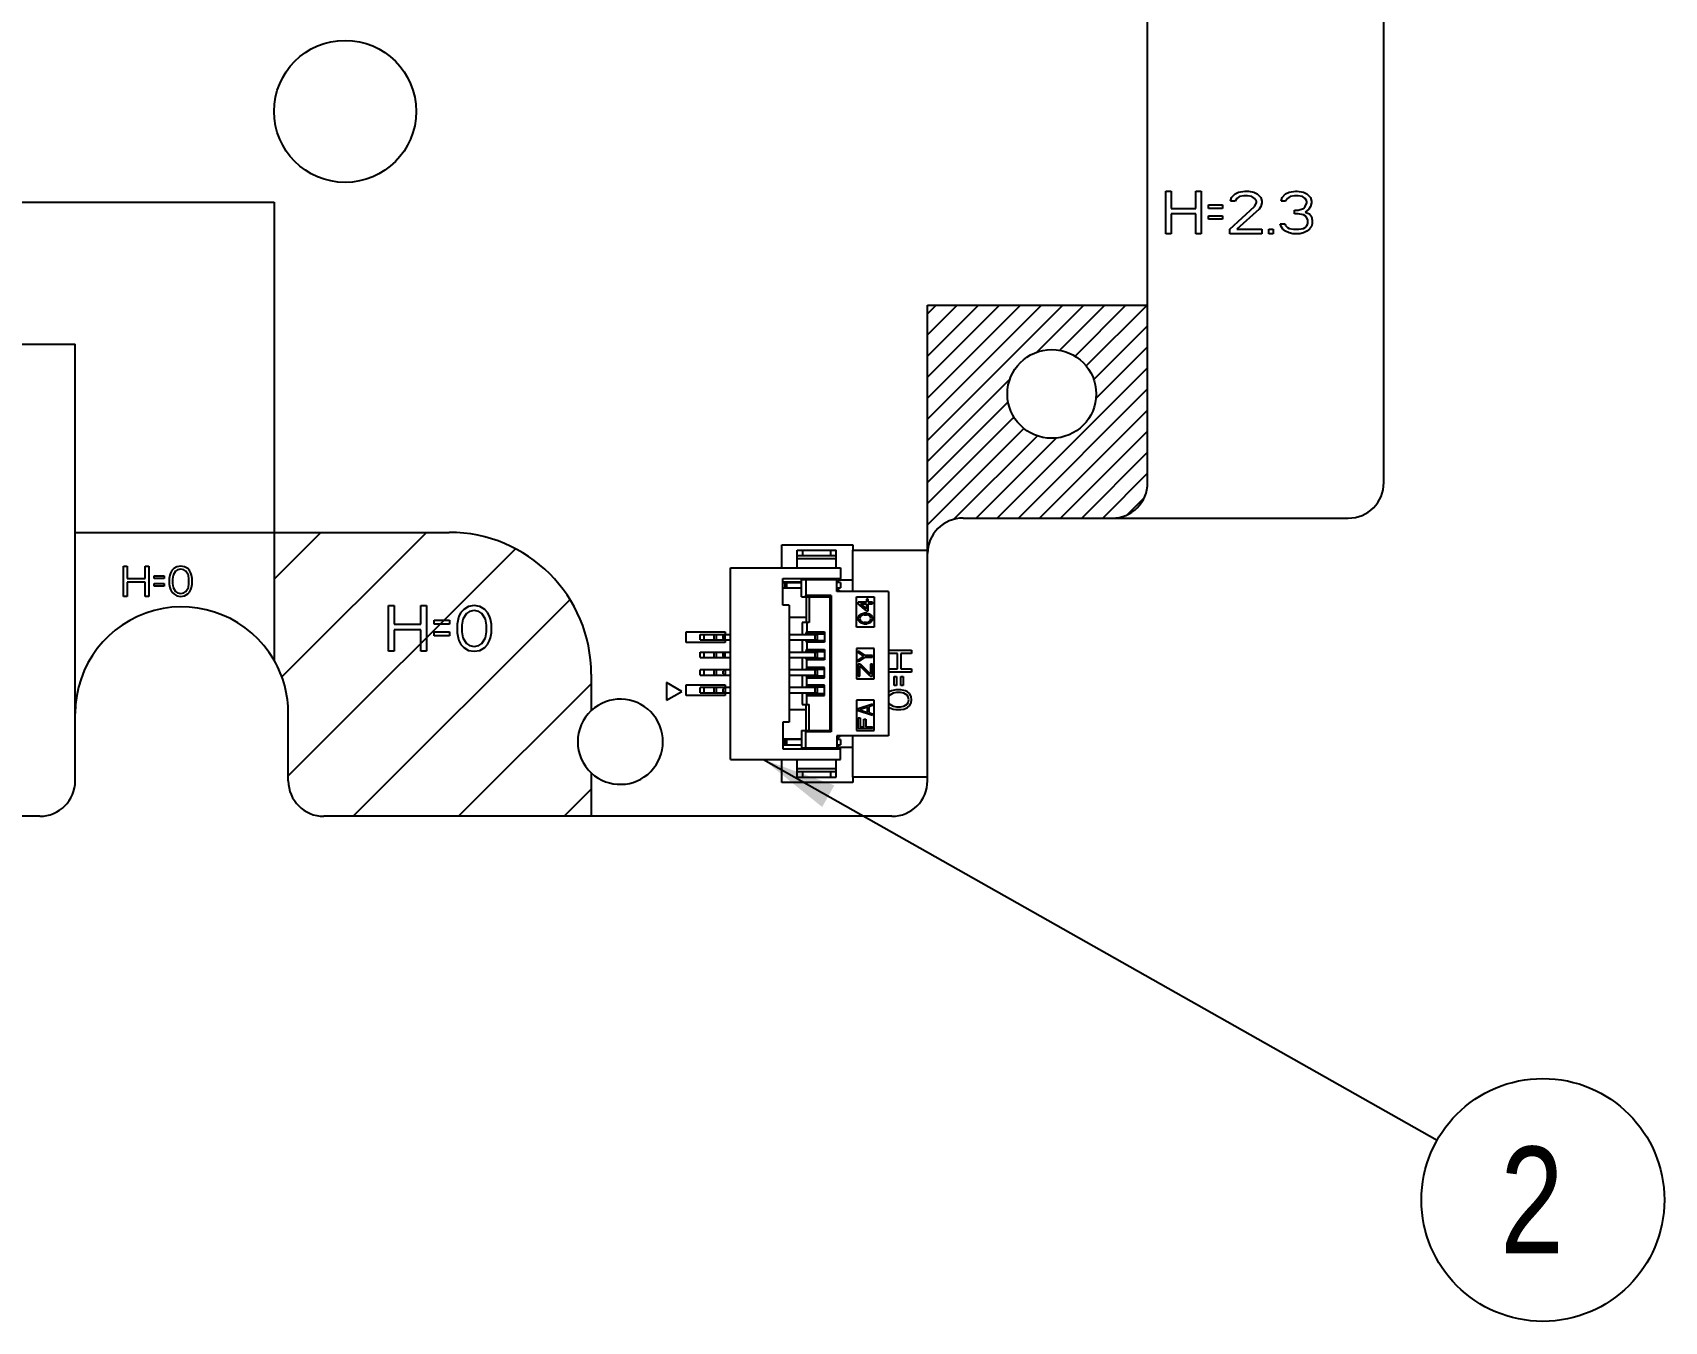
# Model space of a CAD drawing. Header units: millimetres. Extents: x 0 to 420, y 0 to 297.
# Drawn here: x 143.59 to 189.54, y 78.65 to 114.96 of the extents above; entities that cross this region are included whole.
import ezdxf

# ---------------------------------------------------------------- set-up
doc = ezdxf.new("R2010")
doc.units = ezdxf.units.MM
doc.header["$LTSCALE"] = 23.1
doc.layers.get('0').update_dxf_attribs({"linetype": 'CONTINUOUS'})
doc.layers.add('ASSEM_MEM', color=7, linetype='CONTINUOUS')
doc.layers.add('DETAIL', color=7, linetype='CONTINUOUS')
doc.styles.get("Standard").update_dxf_attribs({"font": 'txt', "width": 0.8})
doc.dimstyles.get("Standard").update_dxf_attribs({"dimtxt": 3, "dimasz": 2.1, "dimexe": 2, "dimexo": 1, "dimtad": 1, "dimzin": 0, "dimdsep": 46, "dimtxsty": 'STANDARD', "dimblk": '_FILLED', "dimblk1": '_FILLED', "dimblk2": '_FILLED', "dimcen": 0.09, "dimazin": 0, "dimtol": 1, "dimtp": 0.01, "dimtm": 0.01, "dimtfac": 1, "dimtofl": 0, "dimtmove": 0, "dimatfit": 3, "dimldrblk": '_FILLED', "dimfxl": 1, "dimtolj": 1, "dimtzin": 0, "dimarcsym": 0})

# ---------------------------------------------------------------- blocks, each defined once
blk = doc.blocks.new('_FILLED')
at = {"color": 0, "linetype": 'BYBLOCK'}
blk.add_solid([(0, 0), (-1, 0.167), (-1, -0.167)], dxfattribs=at)
blk = doc.blocks.new('BALLOON_BL7', base_point=(186.123, 82.072))
at = {"layer": 'DETAIL', "color": 2, "linetype": 'CONTINUOUS'}
blk.add_circle((186.123, 82.072), 3.421, dxfattribs=at)
at = {"layer": 'DETAIL', "color": 2, "linetype": 'CONTINUOUS', "insert": (184.923, 83.572), "char_height": 3, "width": 2.4, "attachment_point": 1, "line_spacing_factor": 0.9}
blk.add_mtext('2', dxfattribs=at)

msp = doc.modelspace()

# ---------------------------------------------------------------- linework, layer by layer
at = {"layer": 'ASSEM_MEM', "color": 7, "linetype": 'CONTINUOUS'}
for p, q in [((181.643, 102.282), (181.643, 160.332)), ((173.993, 101.282), (180.643, 101.282)), ((165.123, 100.382), (166.223, 100.382)), ((165.123, 99.882), (165.123, 100.382)), ((165.123, 100.232), (166.223, 100.232)), ((166.223, 99.882), (166.223, 100.382)), ((163.243, 99.882), (166.343, 99.882)), ((163.243, 94.482), (163.243, 99.882)), ((166.343, 99.882), (166.343, 99.582)), ((164.723, 99.582), (166.343, 99.582)), ((164.723, 98.832), (164.723, 99.582)), ((165.243, 99.482), (164.723, 99.482)), ((164.723, 99.472), (165.243, 99.472)), ((164.723, 99.322), (165.243, 99.322)), ((165.243, 99.312), (164.723, 99.312)), ((164.893, 99.482), (164.893, 99.472)), ((164.893, 99.322), (164.893, 99.312)), ((165.123, 99.482), (165.123, 99.472)), ((165.243, 99.552), (166.243, 99.552)), ((165.243, 99.062), (165.243, 99.552)), ((165.371, 99.552), (165.371, 99.102)), ((166.343, 99.582), (166.243, 99.482)), ((166.243, 99.212), (166.243, 99.552)), ((166.343, 99.472), (166.243, 99.472)), ((166.243, 99.322), (166.343, 99.322)), ((166.243, 99.312), (166.343, 99.212)), ((166.343, 99.472), (166.343, 99.322)), ((164.893, 98.832), (164.723, 98.832)), ((164.893, 98.832), (164.893, 95.532)), ((165.243, 99.062), (166.043, 99.062)), ((165.371, 99.102), (165.331, 99.062)), ((166.083, 99.102), (165.371, 99.102)), ((165.373, 99.062), (165.373, 98.337)), ((165.461, 99.062), (165.461, 98.337)), ((166.043, 99.062), (166.083, 99.102)), ((166.043, 99.062), (166.043, 95.302)), ((166.083, 99.102), (166.083, 95.262)), ((167.693, 99.212), (166.243, 99.212)), ((166.793, 99.062), (167.293, 99.062)), ((166.793, 98.212), (166.793, 99.062)), ((167.072, 98.919), (166.843, 98.919)), ((166.843, 98.919), (166.843, 98.869)), ((167.072, 98.669), (166.843, 98.869)), ((166.911, 98.869), (167.072, 98.869)), ((166.911, 98.869), (167.072, 98.727)), ((167.123, 99.002), (167.072, 99.002)), ((167.072, 99.002), (167.072, 98.919)), ((167.072, 98.869), (167.072, 98.727)), ((167.123, 98.919), (167.123, 99.002)), ((167.243, 98.919), (167.123, 98.919)), ((167.123, 98.869), (167.243, 98.869)), ((167.123, 98.669), (167.123, 98.869)), ((167.243, 98.869), (167.243, 98.919)), ((167.293, 99.062), (167.293, 98.212)), ((167.693, 99.212), (167.693, 95.152)), ((165.373, 98.482), (164.893, 98.482)), ((165.461, 98.337), (165.267, 98.337)), ((165.267, 98.337), (165.267, 98.007)), ((165.392, 98.337), (165.392, 98.077)), ((166.843, 98.452), (166.851, 98.502)), ((166.851, 98.402), (166.843, 98.452)), ((166.851, 98.502), (166.877, 98.544)), ((166.877, 98.36), (166.851, 98.402)), ((166.877, 98.544), (166.902, 98.569)), ((166.902, 98.335), (166.877, 98.36)), ((166.894, 98.494), (166.885, 98.452)), ((166.885, 98.452), (166.894, 98.41)), ((166.911, 98.519), (166.894, 98.494)), ((166.894, 98.41), (166.911, 98.385)), ((166.902, 98.569), (166.936, 98.585)), ((166.962, 98.552), (166.911, 98.519)), ((166.911, 98.385), (166.962, 98.352)), ((166.936, 98.585), (166.962, 98.594)), ((166.962, 98.594), (167.004, 98.602)), ((167.013, 98.56), (166.962, 98.552)), ((166.962, 98.352), (167.013, 98.344)), ((167.081, 98.602), (167.004, 98.602)), ((167.013, 98.56), (167.072, 98.56)), ((167.072, 98.344), (167.013, 98.344)), ((167.072, 98.669), (167.123, 98.669)), ((167.123, 98.552), (167.072, 98.56)), ((167.072, 98.344), (167.123, 98.352)), ((167.081, 98.602), (167.123, 98.594)), ((167.123, 98.594), (167.149, 98.585)), ((167.175, 98.519), (167.123, 98.552)), ((167.123, 98.352), (167.175, 98.385)), ((167.149, 98.585), (167.183, 98.569)), ((167.192, 98.494), (167.175, 98.519)), ((167.175, 98.385), (167.192, 98.41)), ((167.183, 98.569), (167.209, 98.544)), ((167.209, 98.36), (167.183, 98.335)), ((167.2, 98.452), (167.192, 98.494)), ((167.192, 98.41), (167.2, 98.452)), ((167.209, 98.544), (167.234, 98.502)), ((167.234, 98.402), (167.209, 98.36)), ((167.234, 98.502), (167.243, 98.452)), ((167.243, 98.452), (167.234, 98.402)), ((162.393, 98.007), (163.243, 98.007)), ((162.393, 97.857), (162.393, 98.007)), ((163.043, 97.972), (163.078, 98.007)), ((163.043, 97.892), (163.043, 97.972)), ((163.078, 97.857), (163.043, 97.892)), ((163.093, 97.857), (163.093, 98.007)), ((164.893, 98.007), (165.686, 98.007)), ((165.378, 98.027), (165.392, 98.077)), ((165.378, 98.027), (165.893, 98.027)), ((165.378, 98.007), (165.378, 98.027)), ((165.392, 98.077), (165.893, 98.077)), ((165.686, 98.007), (165.686, 97.857)), ((165.893, 98.077), (165.893, 97.787)), ((167.293, 98.212), (166.793, 98.212)), ((166.936, 98.319), (166.902, 98.335)), ((166.962, 98.31), (166.936, 98.319)), ((167.004, 98.302), (166.962, 98.31)), ((167.004, 98.302), (167.081, 98.302)), ((167.123, 98.31), (167.081, 98.302)), ((167.149, 98.319), (167.123, 98.31)), ((167.183, 98.335), (167.149, 98.319)), ((162.393, 97.857), (163.243, 97.857)), ((162.393, 97.507), (163.243, 97.507)), ((162.393, 97.357), (162.393, 97.507)), ((163.043, 97.472), (163.078, 97.507)), ((163.043, 97.392), (163.043, 97.472)), ((163.093, 97.357), (163.093, 97.507)), ((164.893, 97.857), (165.686, 97.857)), ((164.893, 97.507), (165.686, 97.507)), ((165.267, 97.857), (165.267, 97.507)), ((165.378, 97.837), (165.378, 97.857)), ((165.378, 97.837), (165.893, 97.837)), ((165.392, 97.787), (165.378, 97.837)), ((165.378, 97.527), (165.392, 97.577)), ((165.378, 97.527), (165.893, 97.527)), ((165.378, 97.507), (165.378, 97.527)), ((165.893, 97.787), (165.392, 97.787)), ((165.392, 97.787), (165.392, 97.577)), ((165.392, 97.577), (165.893, 97.577)), ((165.686, 97.507), (165.686, 97.357)), ((165.893, 97.577), (165.893, 97.287)), ((167.293, 97.607), (166.793, 97.607)), ((166.793, 97.607), (166.793, 96.757)), ((166.843, 97.548), (167.038, 97.415)), ((166.843, 97.548), (166.843, 97.498)), ((167.004, 97.39), (166.843, 97.498)), ((167.293, 96.757), (167.293, 97.607)), ((162.393, 97.357), (163.243, 97.357)), ((163.243, 97.007), (162.393, 97.007)), ((162.393, 96.857), (162.393, 97.007)), ((163.078, 97.357), (163.043, 97.392)), ((163.078, 97.007), (163.043, 96.972)), ((163.043, 96.892), (163.043, 96.972)), ((163.093, 97.007), (163.093, 96.857)), ((164.893, 97.357), (165.686, 97.357)), ((165.686, 97.007), (164.893, 97.007)), ((165.267, 97.357), (165.267, 97.007)), ((165.378, 97.337), (165.378, 97.357)), ((165.378, 97.337), (165.893, 97.337)), ((165.392, 97.287), (165.378, 97.337)), ((165.392, 97.077), (165.378, 97.027)), ((165.378, 97.027), (165.893, 97.027)), ((165.378, 97.027), (165.378, 97.007)), ((165.893, 97.287), (165.392, 97.287)), ((165.392, 97.077), (165.392, 97.287)), ((165.893, 97.077), (165.392, 97.077)), ((165.686, 97.007), (165.686, 96.857)), ((165.893, 96.787), (165.893, 97.077)), ((166.843, 97.282), (167.004, 97.39)), ((167.038, 97.365), (166.843, 97.232)), ((166.843, 97.282), (166.843, 97.232)), ((166.902, 97.165), (166.843, 97.165)), ((166.843, 97.165), (166.843, 96.832)), ((167.175, 96.832), (166.885, 97.123)), ((166.885, 96.832), (166.885, 97.123)), ((166.902, 97.165), (167.192, 96.882)), ((167.243, 97.415), (167.038, 97.415)), ((167.038, 97.365), (167.243, 97.365)), ((167.243, 97.165), (167.192, 97.165)), ((167.192, 97.165), (167.192, 96.882)), ((167.243, 97.365), (167.243, 97.415)), ((167.243, 96.832), (167.243, 97.165)), ((162.393, 96.857), (163.243, 96.857)), ((163.243, 96.507), (162.393, 96.507)), ((162.393, 96.357), (162.393, 96.507)), ((163.043, 96.892), (163.078, 96.857)), ((163.078, 96.507), (163.043, 96.472)), ((163.093, 96.507), (163.093, 96.357)), ((164.893, 96.857), (165.686, 96.857)), ((165.686, 96.507), (164.893, 96.507)), ((165.267, 96.857), (165.267, 96.507)), ((165.378, 96.857), (165.378, 96.837)), ((165.378, 96.837), (165.893, 96.837)), ((165.378, 96.837), (165.392, 96.787)), ((165.392, 96.577), (165.378, 96.527)), ((165.378, 96.527), (165.893, 96.527)), ((165.378, 96.527), (165.378, 96.507)), ((165.392, 96.787), (165.893, 96.787)), ((165.392, 96.577), (165.392, 96.787)), ((165.893, 96.577), (165.392, 96.577)), ((165.686, 96.507), (165.686, 96.357)), ((165.893, 96.287), (165.893, 96.577)), ((166.793, 96.757), (167.293, 96.757)), ((166.843, 96.832), (166.885, 96.832)), ((167.175, 96.832), (167.243, 96.832)), ((162.393, 96.357), (163.243, 96.357)), ((163.043, 96.392), (163.043, 96.472)), ((163.043, 96.392), (163.078, 96.357)), ((164.893, 96.357), (165.686, 96.357)), ((165.267, 96.357), (165.267, 96.027)), ((165.378, 96.357), (165.378, 96.337)), ((165.378, 96.337), (165.893, 96.337)), ((165.378, 96.337), (165.392, 96.287)), ((165.392, 96.287), (165.893, 96.287)), ((165.392, 96.027), (165.392, 96.287)), ((167.293, 96.152), (166.793, 96.152)), ((166.793, 96.152), (166.793, 95.302)), ((166.843, 95.918), (167.243, 96.052)), ((167.243, 96.052), (167.243, 96.002)), ((167.293, 95.302), (167.293, 96.152)), ((165.373, 95.882), (164.893, 95.882)), ((165.267, 96.027), (165.461, 96.027)), ((165.373, 95.302), (165.373, 96.027)), ((165.461, 95.302), (165.461, 96.027)), ((166.843, 95.852), (166.843, 95.918)), ((167.243, 95.718), (166.843, 95.852)), ((166.843, 95.652), (166.894, 95.652)), ((166.843, 95.352), (166.843, 95.652)), ((167.106, 95.96), (166.877, 95.885)), ((166.877, 95.885), (167.106, 95.81)), ((166.894, 95.652), (166.894, 95.402)), ((167.004, 95.618), (167.055, 95.618)), ((167.004, 95.402), (167.004, 95.618)), ((167.055, 95.618), (167.055, 95.402)), ((167.106, 95.81), (167.106, 95.96)), ((167.243, 96.002), (167.141, 95.968)), ((167.141, 95.968), (167.141, 95.802)), ((167.141, 95.802), (167.243, 95.768)), ((167.243, 95.768), (167.243, 95.718)), ((144.793, 93.882), (144.793, 95.407)), ((164.893, 95.532), (164.723, 95.532)), ((164.723, 95.532), (164.723, 94.782)), ((165.243, 95.302), (166.043, 95.302)), ((165.243, 95.302), (165.243, 94.812)), ((165.371, 95.262), (165.331, 95.302)), ((166.083, 95.262), (165.371, 95.262)), ((165.371, 94.812), (165.371, 95.262)), ((166.043, 95.302), (166.083, 95.262)), ((167.693, 95.152), (166.243, 95.152)), ((166.243, 95.152), (166.243, 94.812)), ((166.343, 95.152), (166.243, 95.052)), ((166.793, 95.302), (167.293, 95.302)), ((167.243, 95.352), (166.843, 95.352)), ((166.894, 95.402), (167.004, 95.402)), ((167.055, 95.402), (167.243, 95.402)), ((167.243, 95.352), (167.243, 95.402)), ((165.243, 95.052), (164.723, 95.052)), ((165.243, 95.042), (164.723, 95.042)), ((164.723, 94.892), (165.243, 94.892)), ((165.243, 94.882), (164.723, 94.882)), ((164.723, 94.782), (166.343, 94.782)), ((164.893, 95.042), (164.893, 95.052)), ((164.893, 94.882), (164.893, 94.892)), ((165.123, 94.892), (165.123, 94.882)), ((165.243, 94.812), (166.243, 94.812)), ((166.343, 95.042), (166.243, 95.042)), ((166.243, 94.892), (166.343, 94.892)), ((166.243, 94.882), (166.343, 94.782)), ((166.343, 95.042), (166.343, 94.892)), ((166.343, 94.482), (166.343, 94.782)), ((163.243, 94.482), (166.343, 94.482)), ((165.123, 93.982), (165.123, 94.482)), ((166.223, 93.982), (166.223, 94.482)), ((166.223, 94.132), (165.123, 94.132)), ((165.123, 93.982), (166.223, 93.982)), ((168.793, 93.882), (168.793, 93.982)), ((143.793, 92.882), (110.793, 92.882)), ((167.793, 92.882), (159.325, 92.882))]:
    msp.add_line(p, q, dxfattribs=at)
at = {"layer": 'ASSEM_MEM', "color": 4, "linetype": 'CONTINUOUS'}
for p, q in [((174.993, 102.282), (174.993, 132.008)), ((175.504, 110.494), (175.654, 110.494)), ((175.504, 109.294), (175.504, 110.494)), ((175.654, 110.494), (175.654, 110.009)), ((176.354, 110.494), (176.504, 110.494)), ((176.354, 110.009), (176.354, 110.494)), ((176.504, 110.494), (176.504, 109.294)), ((177.329, 110.213), (177.354, 110.315)), ((177.354, 110.315), (177.454, 110.417)), ((177.454, 110.417), (177.554, 110.468)), ((177.504, 110.289), (177.454, 110.213)), ((177.579, 110.341), (177.504, 110.289)), ((177.554, 110.468), (177.729, 110.494)), ((177.704, 110.366), (177.579, 110.341)), ((177.804, 110.366), (177.704, 110.366)), ((177.729, 110.494), (177.829, 110.494)), ((177.929, 110.341), (177.804, 110.366)), ((177.829, 110.494), (177.979, 110.468)), ((178.004, 110.289), (177.929, 110.341)), ((177.979, 110.468), (178.079, 110.417)), ((178.054, 110.213), (178.004, 110.289)), ((178.079, 110.417), (178.179, 110.315)), ((178.179, 110.315), (178.204, 110.213)), ((178.754, 110.213), (178.779, 110.315)), ((178.779, 110.315), (178.879, 110.417)), ((178.879, 110.417), (178.979, 110.468)), ((178.929, 110.289), (178.879, 110.213)), ((179.004, 110.341), (178.929, 110.289)), ((178.979, 110.468), (179.154, 110.494)), ((179.129, 110.366), (179.004, 110.341)), ((179.229, 110.366), (179.129, 110.366)), ((179.154, 110.494), (179.204, 110.494)), ((179.204, 110.494), (179.379, 110.468)), ((179.354, 110.341), (179.229, 110.366)), ((179.429, 110.289), (179.354, 110.341)), ((179.379, 110.468), (179.479, 110.417)), ((179.479, 110.213), (179.429, 110.289)), ((179.479, 110.417), (179.579, 110.315)), ((179.579, 110.315), (179.604, 110.213)), ((104.193, 110.182), (150.393, 110.182)), ((150.393, 110.182), (150.393, 97.278)), ((175.654, 110.009), (176.354, 110.009)), ((176.354, 109.855), (175.654, 109.855)), ((175.654, 109.855), (175.654, 109.294)), ((176.354, 109.294), (176.354, 109.855)), ((176.704, 110.111), (177.104, 110.111)), ((176.704, 110.009), (176.704, 110.111)), ((177.104, 110.009), (176.704, 110.009)), ((177.104, 110.111), (177.104, 110.009)), ((177.304, 109.421), (178.004, 110.06)), ((177.454, 110.213), (177.329, 110.213)), ((178.129, 109.983), (177.504, 109.421)), ((178.004, 110.06), (178.054, 110.162)), ((178.054, 110.162), (178.054, 110.213)), ((178.179, 110.06), (178.129, 109.983)), ((178.204, 110.162), (178.179, 110.06)), ((178.204, 110.213), (178.204, 110.162)), ((178.879, 110.213), (178.754, 110.213)), ((179.129, 109.958), (179.229, 109.958)), ((179.129, 109.855), (179.129, 109.958)), ((179.229, 109.855), (179.129, 109.855)), ((179.229, 109.958), (179.379, 110.009)), ((179.379, 109.83), (179.229, 109.855)), ((179.379, 110.009), (179.429, 110.06)), ((179.454, 109.779), (179.379, 109.83)), ((179.429, 110.06), (179.479, 110.162)), ((179.529, 109.983), (179.429, 109.906)), ((179.429, 109.906), (179.554, 109.855)), ((179.479, 110.162), (179.479, 110.213)), ((179.579, 110.06), (179.529, 109.983)), ((179.554, 109.855), (179.604, 109.779)), ((179.604, 110.162), (179.579, 110.06)), ((179.604, 110.213), (179.604, 110.162)), ((176.704, 109.804), (177.104, 109.804)), ((176.704, 109.702), (176.704, 109.804)), ((177.104, 109.702), (176.704, 109.702)), ((177.104, 109.804), (177.104, 109.702)), ((177.304, 109.294), (177.304, 109.421)), ((177.504, 109.421), (178.204, 109.421)), ((178.204, 109.421), (178.204, 109.294)), ((178.404, 109.421), (178.529, 109.421)), ((178.404, 109.294), (178.404, 109.421)), ((178.529, 109.421), (178.529, 109.294)), ((178.729, 109.575), (178.854, 109.575)), ((178.754, 109.498), (178.729, 109.575)), ((178.804, 109.421), (178.754, 109.498)), ((178.879, 109.37), (178.804, 109.421)), ((178.854, 109.575), (178.879, 109.523)), ((178.879, 109.523), (178.929, 109.472)), ((178.979, 109.319), (178.879, 109.37)), ((178.929, 109.472), (178.979, 109.447)), ((178.979, 109.447), (179.104, 109.421)), ((179.104, 109.421), (179.254, 109.421)), ((179.254, 109.421), (179.379, 109.447)), ((179.379, 109.447), (179.429, 109.472)), ((179.479, 109.37), (179.379, 109.319)), ((179.429, 109.472), (179.479, 109.523)), ((179.504, 109.677), (179.454, 109.779)), ((179.479, 109.523), (179.504, 109.575)), ((179.554, 109.421), (179.479, 109.37)), ((179.504, 109.575), (179.504, 109.677)), ((179.604, 109.498), (179.554, 109.421)), ((179.604, 109.779), (179.629, 109.677)), ((179.629, 109.575), (179.604, 109.498)), ((179.629, 109.677), (179.629, 109.575)), ((175.654, 109.294), (175.504, 109.294)), ((176.504, 109.294), (176.354, 109.294)), ((178.204, 109.294), (177.304, 109.294)), ((178.529, 109.294), (178.404, 109.294)), ((179.079, 109.294), (178.979, 109.319)), ((179.279, 109.294), (179.079, 109.294)), ((179.379, 109.319), (179.279, 109.294)), ((168.793, 107.282), (174.993, 107.282)), ((168.793, 93.982), (168.793, 107.282)), ((109.793, 106.182), (144.793, 106.182)), ((144.793, 95.407), (144.793, 106.182)), ((169.793, 101.282), (173.993, 101.282)), ((144.793, 100.882), (155.325, 100.882)), ((166.693, 100.382), (168.793, 100.382)), ((166.693, 99.212), (166.693, 100.382)), ((146.151, 99.932), (146.258, 99.932)), ((146.151, 99.072), (146.151, 99.932)), ((146.258, 99.932), (146.258, 99.584)), ((146.76, 99.932), (146.868, 99.932)), ((146.76, 99.584), (146.76, 99.932)), ((146.868, 99.932), (146.868, 99.072)), ((147.477, 99.731), (147.459, 99.676)), ((147.513, 99.804), (147.477, 99.731)), ((147.566, 99.859), (147.513, 99.804)), ((147.62, 99.786), (147.548, 99.676)), ((147.656, 99.914), (147.566, 99.859)), ((147.674, 99.822), (147.62, 99.786)), ((147.763, 99.932), (147.656, 99.914)), ((147.763, 99.84), (147.674, 99.822)), ((147.871, 99.914), (147.763, 99.932)), ((147.853, 99.822), (147.763, 99.84)), ((147.907, 99.786), (147.853, 99.822)), ((147.961, 99.859), (147.871, 99.914)), ((147.978, 99.676), (147.907, 99.786)), ((148.014, 99.804), (147.961, 99.859)), ((148.05, 99.731), (148.014, 99.804)), ((148.068, 99.676), (148.05, 99.731)), ((146.258, 99.584), (146.76, 99.584)), ((146.76, 99.474), (146.258, 99.474)), ((146.258, 99.474), (146.258, 99.072)), ((146.76, 99.072), (146.76, 99.474)), ((147.011, 99.657), (147.298, 99.657)), ((147.011, 99.584), (147.011, 99.657)), ((147.298, 99.584), (147.011, 99.584)), ((147.011, 99.438), (147.298, 99.438)), ((147.011, 99.365), (147.011, 99.438)), ((147.298, 99.365), (147.011, 99.365)), ((147.298, 99.657), (147.298, 99.584)), ((147.298, 99.438), (147.298, 99.365)), ((147.459, 99.676), (147.441, 99.584)), ((147.441, 99.584), (147.441, 99.42)), ((147.441, 99.42), (147.459, 99.328)), ((147.459, 99.328), (147.477, 99.273)), ((147.477, 99.273), (147.513, 99.2)), ((147.548, 99.676), (147.531, 99.566)), ((147.531, 99.566), (147.531, 99.438)), ((147.531, 99.438), (147.548, 99.328)), ((147.548, 99.328), (147.62, 99.218)), ((147.907, 99.218), (147.978, 99.328)), ((147.996, 99.566), (147.978, 99.676)), ((147.978, 99.328), (147.996, 99.438)), ((147.996, 99.438), (147.996, 99.566)), ((148.014, 99.2), (148.05, 99.273)), ((148.05, 99.273), (148.068, 99.328)), ((148.086, 99.584), (148.068, 99.676)), ((148.068, 99.328), (148.086, 99.42)), ((148.086, 99.42), (148.086, 99.584)), ((146.258, 99.072), (146.151, 99.072)), ((146.868, 99.072), (146.76, 99.072)), ((147.513, 99.2), (147.566, 99.145)), ((147.566, 99.145), (147.656, 99.09)), ((147.62, 99.218), (147.674, 99.182)), ((147.656, 99.09), (147.763, 99.072)), ((147.674, 99.182), (147.763, 99.163)), ((147.763, 99.163), (147.853, 99.182)), ((147.763, 99.072), (147.871, 99.09)), ((147.853, 99.182), (147.907, 99.218)), ((147.871, 99.09), (147.961, 99.145)), ((147.961, 99.145), (148.014, 99.2)), ((159.325, 96.882), (159.325, 95.86)), ((161.877, 96.402), (161.444, 96.652)), ((161.444, 96.652), (161.444, 96.152)), ((161.444, 96.152), (161.877, 96.402)), ((150.793, 93.882), (150.793, 95.782)), ((166.693, 93.982), (166.693, 95.152)), ((159.325, 94.104), (159.325, 92.882)), ((168.793, 93.982), (166.693, 93.982)), ((159.325, 92.882), (151.793, 92.882))]:
    msp.add_line(p, q, dxfattribs=at)
at = {"layer": 'ASSEM_MEM', "color": 2, "linetype": 'CONTINUOUS'}
for p, q in [((168.793, 107.037), (169.037, 107.282)), ((168.793, 106.443), (169.631, 107.282)), ((168.793, 105.849), (170.225, 107.282)), ((168.793, 105.255), (170.819, 107.282)), ((168.793, 104.661), (171.413, 107.282)), ((168.793, 104.067), (172.007, 107.282)), ((168.793, 103.473), (172.601, 107.282)), ((171.872, 105.959), (173.195, 107.282)), ((172.518, 106.011), (173.789, 107.282)), ((172.948, 105.846), (174.383, 107.282)), ((173.264, 105.569), (174.977, 107.282)), ((173.475, 105.186), (174.993, 106.704)), ((173.536, 104.653), (174.993, 106.11)), ((170.759, 101.282), (174.993, 105.516)), ((168.793, 102.88), (171.116, 105.202)), ((171.353, 101.282), (174.993, 104.922)), ((168.793, 102.286), (171.063, 104.556)), ((171.947, 101.282), (174.993, 104.328)), ((168.793, 101.692), (171.228, 104.127)), ((168.793, 101.098), (171.506, 103.811)), ((169.538, 101.249), (171.888, 103.599)), ((170.165, 101.282), (172.421, 103.538)), ((172.541, 101.282), (174.993, 103.734)), ((173.135, 101.282), (174.993, 103.14)), ((173.729, 101.282), (174.993, 102.546)), ((174.417, 101.376), (174.898, 101.857)), ((150.393, 99.564), (151.71, 100.882)), ((150.61, 96.812), (154.68, 100.882)), ((150.793, 94.024), (157.189, 100.421)), ((168.793, 100.504), (168.826, 100.537)), ((152.62, 92.882), (158.726, 98.988)), ((155.59, 92.882), (159.325, 96.617)), ((158.559, 92.882), (159.325, 93.647))]:
    msp.add_line(p, q, dxfattribs=at)
at = {"layer": 'ASSEM_MEM', "color": 7, "linetype": 'CONTINUOUS', "true_color": 0x00beeb}
for p, q in [((164.693, 100.532), (166.693, 100.532)), ((164.693, 99.882), (164.693, 100.532)), ((166.693, 100.532), (166.693, 100.382)), ((166.693, 99.532), (166.293, 99.532)), ((161.993, 98.082), (163.093, 98.082)), ((161.993, 97.782), (161.993, 98.082)), ((163.093, 98.082), (163.093, 98.007)), ((163.093, 97.782), (161.993, 97.782)), ((163.093, 97.857), (163.093, 97.782)), ((161.993, 96.582), (163.093, 96.582)), ((161.993, 96.282), (161.993, 96.582)), ((163.093, 96.582), (163.093, 96.507)), ((163.093, 96.282), (161.993, 96.282)), ((163.093, 96.357), (163.093, 96.282)), ((166.293, 94.832), (166.693, 94.832)), ((164.693, 93.832), (164.693, 94.482)), ((166.693, 93.832), (164.693, 93.832)), ((166.693, 93.982), (166.693, 93.832))]:
    msp.add_line(p, q, dxfattribs=at)
at = {"layer": 'ASSEM_MEM', "color": 9, "linetype": 'CONTINUOUS'}
for p, q in [((165.273, 100.382), (165.273, 100.232)), ((166.073, 100.232), (166.073, 100.382)), ((166.223, 100.132), (165.123, 100.132)), ((164.786, 99.322), (164.786, 99.472)), ((164.82, 99.472), (164.82, 99.322)), ((162.493, 98.007), (162.493, 97.857)), ((162.783, 97.857), (162.783, 98.007)), ((162.839, 98.007), (162.839, 97.857)), ((163.069, 97.998), (163.069, 98.007)), ((165.626, 97.857), (165.626, 98.007)), ((162.493, 97.507), (162.493, 97.357)), ((162.783, 97.357), (162.783, 97.507)), ((162.839, 97.507), (162.839, 97.357)), ((163.069, 97.857), (163.069, 97.865)), ((163.069, 97.498), (163.069, 97.507)), ((165.626, 97.357), (165.626, 97.507)), ((162.493, 97.007), (162.493, 96.857)), ((162.783, 96.857), (162.783, 97.007)), ((162.839, 97.007), (162.839, 96.857)), ((163.069, 97.357), (163.069, 97.365)), ((163.069, 96.998), (163.069, 97.007)), ((165.626, 96.857), (165.626, 97.007)), ((162.493, 96.507), (162.493, 96.357)), ((162.783, 96.357), (162.783, 96.507)), ((162.839, 96.507), (162.839, 96.357)), ((163.069, 96.857), (163.069, 96.865)), ((163.069, 96.498), (163.069, 96.507)), ((165.626, 96.357), (165.626, 96.507)), ((163.069, 96.357), (163.069, 96.365)), ((164.786, 94.892), (164.786, 95.042)), ((164.82, 95.042), (164.82, 94.892)), ((165.123, 94.232), (166.223, 94.232)), ((165.273, 94.132), (165.273, 93.982)), ((166.073, 93.982), (166.073, 94.132))]:
    msp.add_line(p, q, dxfattribs=at)
at = {"layer": 'ASSEM_MEM', "color": 40, "linetype": 'CONTINUOUS'}
for p, q in [((153.615, 98.817), (153.775, 98.817)), ((153.615, 97.53), (153.615, 98.817)), ((153.775, 98.817), (153.775, 98.297)), ((154.526, 98.817), (154.687, 98.817)), ((154.526, 98.297), (154.526, 98.817)), ((154.687, 98.817), (154.687, 97.53)), ((156.028, 98.817), (155.867, 98.79)), ((156.189, 98.79), (156.028, 98.817)), ((154.902, 98.406), (155.331, 98.406)), ((154.902, 98.297), (154.902, 98.406)), ((155.331, 98.406), (155.331, 98.297)), ((155.572, 98.434), (155.545, 98.297)), ((155.599, 98.516), (155.572, 98.434)), ((155.653, 98.625), (155.599, 98.516)), ((155.733, 98.708), (155.653, 98.625)), ((155.706, 98.434), (155.679, 98.269)), ((155.813, 98.598), (155.706, 98.434)), ((155.867, 98.79), (155.733, 98.708)), ((155.894, 98.653), (155.813, 98.598)), ((156.028, 98.68), (155.894, 98.653)), ((156.162, 98.653), (156.028, 98.68)), ((156.242, 98.598), (156.162, 98.653)), ((156.323, 98.708), (156.189, 98.79)), ((156.35, 98.434), (156.242, 98.598)), ((156.403, 98.625), (156.323, 98.708)), ((156.377, 98.269), (156.35, 98.434)), ((156.457, 98.516), (156.403, 98.625)), ((156.484, 98.434), (156.457, 98.516)), ((156.511, 98.297), (156.484, 98.434)), ((153.775, 98.297), (154.526, 98.297)), ((154.526, 98.132), (153.775, 98.132)), ((153.775, 98.132), (153.775, 97.53)), ((154.526, 97.53), (154.526, 98.132)), ((155.331, 98.297), (154.902, 98.297)), ((154.902, 98.078), (155.331, 98.078)), ((154.902, 97.968), (154.902, 98.078)), ((155.331, 97.968), (154.902, 97.968)), ((155.331, 98.078), (155.331, 97.968)), ((155.545, 98.297), (155.545, 98.05)), ((155.545, 98.05), (155.572, 97.913)), ((155.572, 97.913), (155.599, 97.831)), ((155.679, 98.269), (155.679, 98.078)), ((155.679, 98.078), (155.706, 97.913)), ((155.706, 97.913), (155.813, 97.749)), ((156.242, 97.749), (156.35, 97.913)), ((156.35, 97.913), (156.377, 98.078)), ((156.377, 98.078), (156.377, 98.269)), ((156.457, 97.831), (156.484, 97.913)), ((156.484, 97.913), (156.511, 98.05)), ((156.511, 98.05), (156.511, 98.297)), ((153.775, 97.53), (153.615, 97.53)), ((154.687, 97.53), (154.526, 97.53)), ((155.599, 97.831), (155.653, 97.722)), ((155.653, 97.722), (155.733, 97.639)), ((155.733, 97.639), (155.867, 97.557)), ((155.813, 97.749), (155.894, 97.694)), ((155.867, 97.557), (156.028, 97.53)), ((155.894, 97.694), (156.028, 97.667)), ((156.028, 97.667), (156.162, 97.694)), ((156.028, 97.53), (156.189, 97.557)), ((156.162, 97.694), (156.242, 97.749)), ((156.189, 97.557), (156.323, 97.639)), ((156.323, 97.639), (156.403, 97.722)), ((156.403, 97.722), (156.457, 97.831)), ((167.693, 97.56), (168.345, 97.56)), ((167.95, 97.467), (167.693, 97.467)), ((167.95, 97.034), (167.95, 97.467)), ((168.345, 97.467), (168.045, 97.467)), ((168.045, 97.467), (168.045, 97.034)), ((168.345, 97.56), (168.345, 97.467)), ((167.693, 97.034), (167.95, 97.034)), ((168.045, 97.034), (168.345, 97.034)), ((168.345, 97.034), (168.345, 96.941)), ((168.345, 96.941), (167.693, 96.941)), ((167.855, 96.817), (167.918, 96.817)), ((167.855, 96.57), (167.855, 96.817)), ((167.918, 96.57), (167.855, 96.57)), ((167.918, 96.817), (167.918, 96.57)), ((168.045, 96.817), (168.108, 96.817)), ((168.045, 96.57), (168.045, 96.817)), ((168.108, 96.57), (168.045, 96.57)), ((168.108, 96.817), (168.108, 96.57)), ((167.713, 96.384), (167.693, 96.364)), ((167.697, 96.245), (167.693, 96.222)), ((167.693, 96.112), (167.697, 96.09)), ((167.729, 96.291), (167.697, 96.245)), ((167.697, 96.09), (167.729, 96.044)), ((167.776, 96.415), (167.713, 96.384)), ((167.824, 96.353), (167.729, 96.291)), ((167.729, 96.044), (167.824, 95.982)), ((167.824, 96.43), (167.776, 96.415)), ((167.903, 96.446), (167.824, 96.43)), ((167.918, 96.368), (167.824, 96.353)), ((168.045, 96.446), (167.903, 96.446)), ((168.029, 96.368), (167.918, 96.368)), ((168.124, 96.353), (168.029, 96.368)), ((168.124, 96.43), (168.045, 96.446)), ((168.171, 96.415), (168.124, 96.43)), ((168.219, 96.291), (168.124, 96.353)), ((168.124, 95.982), (168.219, 96.044)), ((168.234, 96.384), (168.171, 96.415)), ((168.25, 96.245), (168.219, 96.291)), ((168.219, 96.044), (168.25, 96.09)), ((168.282, 96.338), (168.234, 96.384)), ((168.266, 96.167), (168.25, 96.245)), ((168.25, 96.09), (168.266, 96.167)), ((168.329, 96.26), (168.282, 96.338)), ((168.282, 95.997), (168.329, 96.075)), ((168.345, 96.167), (168.329, 96.26)), ((168.329, 96.075), (168.345, 96.167)), ((167.693, 95.971), (167.713, 95.951)), ((167.713, 95.951), (167.776, 95.92)), ((167.776, 95.92), (167.824, 95.904)), ((167.824, 95.982), (167.918, 95.966)), ((167.824, 95.904), (167.903, 95.889)), ((167.903, 95.889), (168.045, 95.889)), ((167.918, 95.966), (168.029, 95.966)), ((168.029, 95.966), (168.124, 95.982)), ((168.045, 95.889), (168.124, 95.904)), ((168.124, 95.904), (168.171, 95.92)), ((168.171, 95.92), (168.234, 95.951)), ((168.234, 95.951), (168.282, 95.997))]:
    msp.add_line(p, q, dxfattribs=at)
at = {"layer": 'ASSEM_MEM', "color": 7, "linetype": 'CONTINUOUS'}
msp.add_circle((152.393, 112.742), 2, dxfattribs=at)
at = {"layer": 'ASSEM_MEM', "color": 4, "linetype": 'CONTINUOUS'}
msp.add_circle((172.293, 104.782), 1.25, dxfattribs=at)
for centre, radius, start, end in [((173.993, 102.282), 1, 270, 360), ((169.793, 100.282), 1, 90, 180), ((155.325, 96.882), 4, 0, 90), ((147.793, 95.782), 3, 0, 29.9264), ((160.143, 94.982), 1.2, 132.9574, 227.0426), ((151.793, 93.882), 1, 180, 270)]:
    msp.add_arc(centre, radius, start, end, dxfattribs=at)
at = {"layer": 'ASSEM_MEM', "color": 7, "linetype": 'CONTINUOUS'}
for centre, radius, start, end in [((180.643, 102.282), 1, 270, 360), ((147.793, 95.782), 3, 29.9264, 180), ((160.143, 94.982), 1.2, 227.0426, 132.9574), ((143.793, 93.882), 1, 270, 360), ((167.793, 93.882), 1, 270, 360)]:
    msp.add_arc(centre, radius, start, end, dxfattribs=at)

# ---------------------------------------------------------------- block references
at = {"layer": 'DETAIL', "color": 2, "linetype": 'CONTINUOUS'}
msp.add_blockref('BALLOON_BL7', (186.123, 82.072), dxfattribs=at)

# ---------------------------------------------------------------- leaders
msp.add_leader([(164.171, 94.482), (183.145, 83.755)], dimstyle='STANDARD', override={"dimtad": 0}, dxfattribs=at)

doc.saveas('drawing.dxf')
